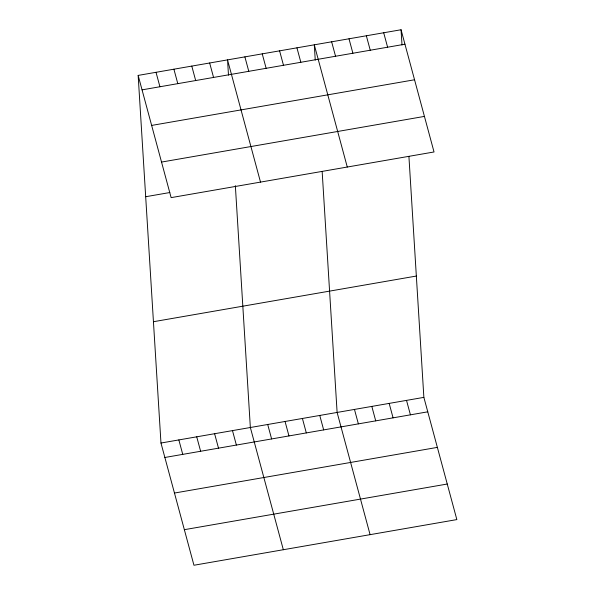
<?xml version="1.0" encoding="UTF-8"?>
<svg xmlns="http://www.w3.org/2000/svg" width="595" height="595" viewBox="0 0 595 595"><rect width="100%" height="100%" fill="white"/><g stroke="black" fill="none" stroke-linecap="round" stroke-linejoin="round"><path stroke-width="0.89" d="M138.152 75.409L401.052 29.75L434.03 151.97L171.129 197.629L138.152 75.409L160.97 443.03L193.948 565.25L456.848 519.591L423.871 397.371L408.914 156.418M142.049 89.86L404.95 44.201M151.643 125.426L414.551 79.767M161.528 162.071L424.436 116.404M145.678 196.722L169.813 192.535M153.436 321.716L416.344 276.05M160.97 443.03L423.871 397.371M164.867 457.481L427.775 411.822M174.461 493.047L437.37 447.38M184.353 529.684L447.254 484.025M383.701 32.762L387.598 47.213M366.349 35.774L370.246 50.225M348.997 38.794L352.895 53.245M331.646 41.806L335.543 56.257M347.272 167.039L314.294 44.818L315.246 60.095M406.519 400.383L410.424 414.834M296.942 47.831L300.839 62.282M389.167 403.395L393.072 417.846M279.591 50.843L283.488 65.294M371.816 406.407L375.72 420.858M262.239 53.862L266.136 68.313M354.464 409.42L358.368 423.871M244.887 56.875L248.784 71.326M370.09 534.66L337.112 412.439L322.155 171.486M260.513 182.107L227.535 59.887L228.487 75.163M319.76 415.451L323.665 429.902M209.656 62.988L213.56 77.439M302.409 418.464L306.313 432.915M191.783 66.097L195.681 80.548M285.057 421.476L288.962 435.927M173.904 69.199L177.801 83.65M267.705 424.488L271.61 438.939M156.024 72.307L159.929 86.758M283.332 549.728L250.354 427.507L235.345 185.662M232.481 430.609L236.379 445.06M214.602 433.71L218.499 448.169M196.722 436.819L200.627 451.27M178.85 439.921L182.747 454.372M401.052 29.75L402.004 45.027"/></g></svg>
